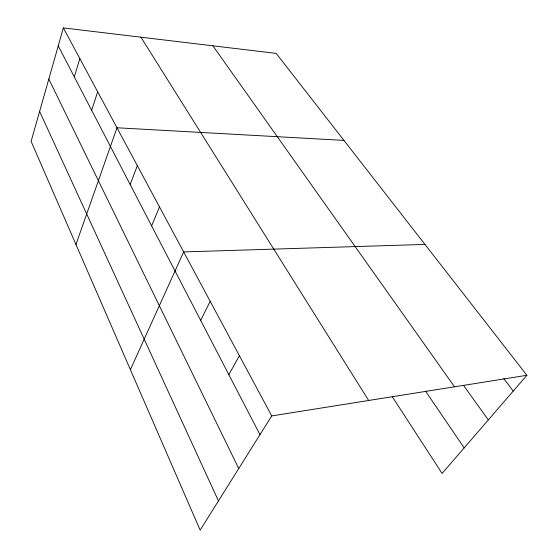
<?xml version="1.0" encoding="UTF-8"?>
<svg xmlns="http://www.w3.org/2000/svg" width="558" height="558" viewBox="0 0 558 558"><rect width="100%" height="100%" fill="white"/><g stroke="black" fill="none" stroke-linecap="round" stroke-linejoin="round"><path stroke-width="0.84" d="M63.354 27.9L31.115 141.355L200.148 530.1L271.732 415.919L526.885 375.283L276.189 53.401L63.354 27.9L271.732 415.919M74.312 76.878L79.857 58.625M91.651 110.296L97.678 91.819M75.965 244.495L116.992 127.775L343.944 140.4M130.167 184.524L137.338 165.663M151.63 225.885L159.476 206.892M130.391 369.682L183.666 251.923L424.966 244.425M200.664 320.376L210.185 301.306M228.843 374.676L239.396 355.704M526.885 375.283L442.096 473.442L392.211 396.599M503.804 378.603L513.241 391.074M463.726 385.634L488.32 419.93M212.912 45.819L454.512 386.806M425.587 391.214L464.179 447.879M140.916 37.191L368.671 400.484M58.241 45.902L259.972 434.675M48.825 79.034L238.74 468.539M39.618 111.447L218.457 500.903"/></g></svg>
